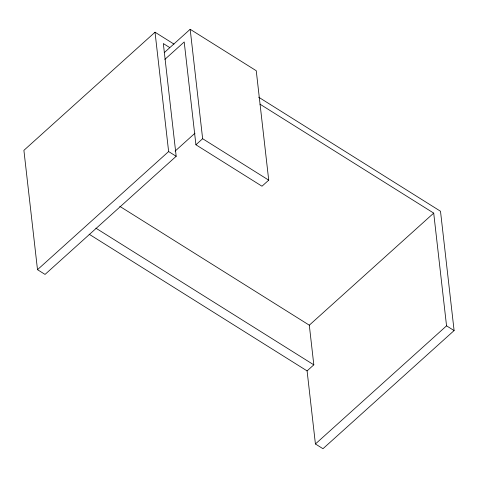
<?xml version="1.0" encoding="UTF-8"?>
<svg xmlns="http://www.w3.org/2000/svg" width="478" height="478" viewBox="0 0 478 478"><rect width="100%" height="100%" fill="white"/><g stroke="black" fill="none" stroke-linecap="round" stroke-linejoin="round"><path stroke-width="0.72" d="M173.98 44.096L155.027 32.211L23.9 150.343L37.499 269.682L45.046 274.414L176.179 156.282L163.333 43.558L169.654 47.519M164.187 52.705L190.178 29.289L256.25 70.732L268.72 180.152L261.992 186.211L195.92 144.774L184.203 41.962L164.868 59.38M37.499 269.682L168.626 151.55L155.027 32.211M175.139 151.09L195.03 133.171M195.92 144.774L202.642 138.716L190.178 29.289M258.61 97.165L440.501 211.24L454.1 330.573L322.973 448.711L315.42 443.972L307.091 370.898L313.819 364.845L309.302 325.183L433.707 213.11L259.984 104.168M315.42 443.972L446.548 325.841L433.707 213.11M202.642 138.716L268.72 180.152M168.626 151.55L176.179 156.282M446.548 325.841L454.1 330.573M119.787 206.341L309.302 325.183M95.881 228.167L313.819 364.845M89.153 234.226L307.091 370.898"/></g></svg>
